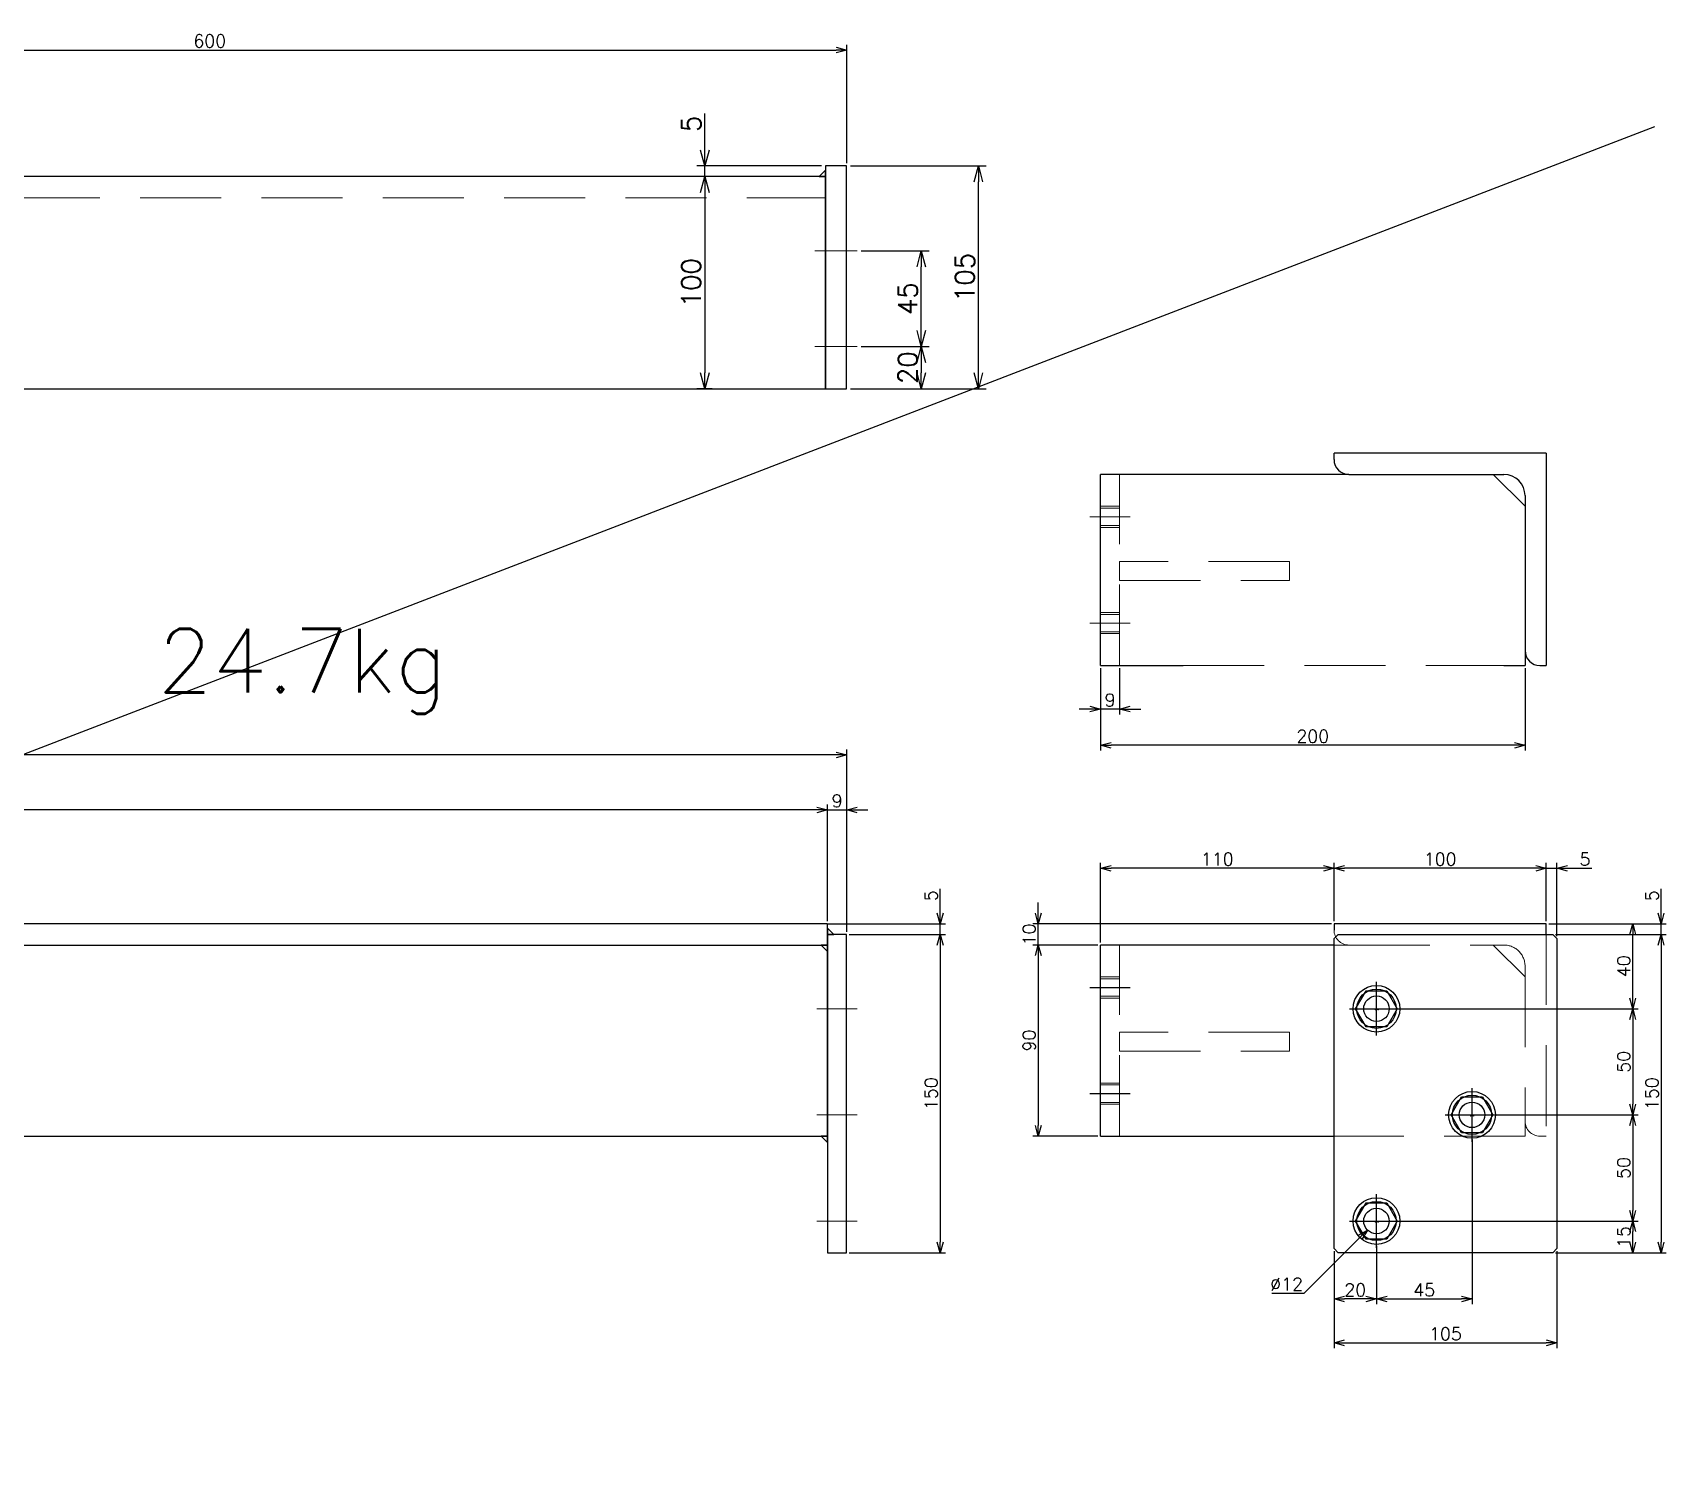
# Model space of a CAD drawing. Header units: millimetres. Extents: x -16130 to 36813, y -8099 to 27484.
# Drawn here: x -9852 to -9082, y 10428 to 11108 of the extents above; entities that cross this region are included whole.
import ezdxf

# ---------------------------------------------------------------- set-up
doc = ezdxf.new("R2010")
doc.units = ezdxf.units.MM
doc.header["$LTSCALE"] = 6
doc.header["$PDMODE"] = 99
doc.header["$PDSIZE"] = 1
doc.linetypes.add('CENTER2', pattern=[28.575, 19.05, -3.175, 3.175, -3.175])
doc.linetypes.add('HIDDEN', pattern=[9.525, 6.35, -3.175])
for name, color, linetype, lineweight in [('04_HIDDEN', 2, 'HIDDEN', 13), ('05_CENTER', 4, 'CENTER2', 13), ('08_DIM', 3, 'Continuous', 13)]:
    doc.layers.add(name, color=color, linetype=linetype, lineweight=lineweight)
doc.layers.add('10_DRAFT', color=8, linetype='Continuous', lineweight=0, plot=False)
doc.styles.add('KSS_TXT', font='txt.shx', dxfattribs={"bigfont": 'extfont2.shx'})
doc.styles.add('KSS_TXT_L', font='txt.shx', dxfattribs={"height": 3, "bigfont": 'extfont2.shx'})
doc.dimstyles.new('KSS_DIM', dxfattribs={"dimtxt": 3, "dimasz": 2.5, "dimexe": 1.25, "dimexo": 0.625, "dimtad": 1, "dimdsep": 46, "dimtxsty": 'KSS_TXT', "dimblk": 'OPEN30', "dimcen": 0, "dimazin": 2, "dimtfac": 0.75, "dimtmove": 0, "dimatfit": 3, "dimldrblk": 'OPEN30', "dimfxl": 1, "dimtolj": 1, "dimarcsym": 0})
doc.dimstyles.new('KSS_DIM$3', dxfattribs={"dimtxt": 3, "dimasz": 2.5, "dimexe": 1.25, "dimexo": 0.625, "dimtad": 1, "dimtih": 1, "dimtoh": 1, "dimdsep": 46, "dimtxsty": 'KSS_TXT', "dimblk": 'OPEN30', "dimcen": 0, "dimazin": 2, "dimtfac": 0.75, "dimtofl": 0, "dimtmove": 0, "dimatfit": 3, "dimldrblk": 'OPEN30', "dimfxl": 1, "dimtolj": 1, "dimarcsym": 0})

# ---------------------------------------------------------------- blocks, each defined once
blk = doc.blocks.new('_Open30')
at = {"color": 0, "linetype": 'ByBlock', "lineweight": -2}
for p, q in [((-1, 0.27), (0, 0)), ((0, 0), (-1, -0.27)), ((0, 0), (-1, 0))]:
    blk.add_line(p, q, dxfattribs=at)
blk = doc.blocks.new('*D1254')
at = {"layer": '08_DIM', "color": 0, "lineweight": -2, "transparency": 16777216}
for p, q in [((-9238.55, 10689.77), (-9238.55, 10717.2)), ((-9143.55, 10714.7), (-9233.55, 10714.7)), ((-9138.55, 10689.77), (-9138.55, 10717.2))]:
    blk.add_line(p, q, dxfattribs=at)
at = {"layer": 'Defpoints', "color": 0, "transparency": 16777216}
for p in [(-9238.55, 10714.7), (-9238.55, 10688.52), (-9138.55, 10688.52)]:
    blk.add_point(p, dxfattribs=at)
at = {"layer": '08_DIM', "color": 0, "lineweight": -2, "transparency": 16777216, "xscale": 5, "yscale": 5, "zscale": 5, "rotation": 180}
blk.add_blockref('_Open30', (-9238.55, 10714.7), dxfattribs=at)
at = {"layer": '08_DIM', "color": 0, "lineweight": -2, "transparency": 16777216, "xscale": 5, "yscale": 5, "zscale": 5}
blk.add_blockref('_Open30', (-9138.55, 10714.7), dxfattribs=at)
at = {"layer": '08_DIM', "color": 0, "transparency": 16777216, "insert": (-9188.55, 10718.95), "char_height": 6, "attachment_point": 5, "style": 'KSS_TXT'}
blk.add_mtext('\\A1;100', dxfattribs=at)
blk = doc.blocks.new('A$C2B834F33_1_1')
at = {"color": 0}
for p, q in [((0, 0), (-100, 0)), ((-100, -3), (-100, 0)), ((0, 0), (0, -100)), ((-93, -10), (-20, -10)), ((-10, -20), (-10, -93)), ((-3, -100), (0, -100))]:
    blk.add_line(p, q, dxfattribs=at)
for centre, radius, start, end in [((-93, -3), 7, 180, 270), ((-20, -20), 10, 0, 90), ((-3, -93), 7, 180, 270)]:
    blk.add_arc(centre, radius, start, end, dxfattribs=at)
blk = doc.blocks.new('A$C46A36AD3_1_1')
at = {"color": 0}
for p, q in [((80, 30), (-20, 30)), ((-20, 30), (-20, 27)), ((80, 25), (80, 30)), ((-20, 20), (-130, 20)), ((-130, -70), (-130, 20)), ((-135, 0), (-116, 0)), ((-135, -50), (-116, -50)), ((-130, -70), (-20, -70))]:
    blk.add_line(p, q, dxfattribs=at)
blk.add_lwpolyline([(85, 23), (85, -123), (83, -125), (-18, -125), (-20, -123), (-20, 23), (-18, 25), (83, 25)], close=True, dxfattribs=at)
for centre in [(0, -10), (45, -60), (0, -110)]:
    blk.add_circle(centre, 6, dxfattribs=at)
at = {"layer": '04_HIDDEN'}
for p, q in [((-20, 20), (-13, 20)), ((55, 20), (70, 5)), ((-130, 5), (-121, 5)), ((-130, 4.1), (-121, 4.1)), ((-130, -4.1), (-121, -4.1)), ((-130, -5), (-121, -5)), ((-130, -45), (-121, -45)), ((-130, -45.9), (-121, -45.9)), ((-130, -54.1), (-121, -54.1)), ((-130, -55), (-121, -55)), ((70, -63), (70, -70)), ((70, -70), (-20, -70))]:
    blk.add_line(p, q, dxfattribs=at)
for points in [[(-130, -70), (-121, -70), (-121, 20), (-130, 20)], [(-121, -30), (-41, -30), (-41, -21), (-121, -21)]]:
    blk.add_lwpolyline(points, close=True, dxfattribs=at)
at = {"layer": '05_CENTER'}
for p, q in [((0, -20.41), (0, 0.41)), ((10.41, -10), (-10.41, -10)), ((45, -70.41), (45, -49.59)), ((55.41, -60), (34.59, -60)), ((0, -120.41), (0, -99.59)), ((10.41, -110), (-10.41, -110))]:
    blk.add_line(p, q, dxfattribs=at)
at = {"layer": '04_HIDDEN'}
blk.add_blockref('A$C2B834F33_1_1', (80, 30), dxfattribs=at)
blk = doc.blocks.new('*D1255')
at = {"layer": '08_DIM', "color": 0, "lineweight": -2, "transparency": 16777216}
for p, q in [((-9137.3, 10688.52), (-9095.33, 10688.52)), ((-9097.83, 10653.52), (-9097.83, 10683.52)), ((-9206.89, 10648.52), (-9095.33, 10648.52))]:
    blk.add_line(p, q, dxfattribs=at)
at = {"layer": 'Defpoints', "color": 0, "transparency": 16777216}
for p in [(-9138.55, 10688.52), (-9097.83, 10688.52), (-9208.14, 10648.52)]:
    blk.add_point(p, dxfattribs=at)
at = {"layer": '08_DIM', "color": 0, "lineweight": -2, "transparency": 16777216, "xscale": 5, "yscale": 5, "zscale": 5}
for p, rotation in [((-9097.83, 10688.52), 90), ((-9097.83, 10648.52), 270)]:
    blk.add_blockref('_Open30', p, dxfattribs=dict(at, rotation=rotation))
at = {"layer": '08_DIM', "color": 0, "transparency": 16777216, "insert": (-9102.08, 10668.52), "char_height": 6, "attachment_point": 5, "rotation": 90, "style": 'KSS_TXT'}
blk.add_mtext('\\A1;40', dxfattribs=at)
blk = doc.blocks.new('*D1256')
at = {"layer": '08_DIM', "color": 0, "lineweight": -2, "transparency": 16777216}
for p, q in [((-9206.89, 10648.52), (-9095.33, 10648.52)), ((-9097.83, 10643.52), (-9097.83, 10603.52)), ((-9161.89, 10598.52), (-9095.33, 10598.52))]:
    blk.add_line(p, q, dxfattribs=at)
at = {"layer": 'Defpoints', "color": 0, "transparency": 16777216}
for p in [(-9208.14, 10648.52), (-9163.14, 10598.52), (-9097.83, 10598.52)]:
    blk.add_point(p, dxfattribs=at)
at = {"layer": '08_DIM', "color": 0, "lineweight": -2, "transparency": 16777216, "xscale": 5, "yscale": 5, "zscale": 5}
for p, rotation in [((-9097.83, 10648.52), 90), ((-9097.83, 10598.52), 270)]:
    blk.add_blockref('_Open30', p, dxfattribs=dict(at, rotation=rotation))
at = {"layer": '08_DIM', "color": 0, "transparency": 16777216, "insert": (-9102.09, 10623.52), "char_height": 6, "attachment_point": 5, "rotation": 90, "style": 'KSS_TXT'}
blk.add_mtext('\\A1;50', dxfattribs=at)
blk = doc.blocks.new('*D1257')
at = {"layer": '08_DIM', "color": 0, "lineweight": -2, "transparency": 16777216}
for p, q in [((-9161.89, 10598.52), (-9095.33, 10598.52)), ((-9097.83, 10593.52), (-9097.83, 10553.52)), ((-9211.89, 10548.52), (-9095.33, 10548.52))]:
    blk.add_line(p, q, dxfattribs=at)
at = {"layer": 'Defpoints', "color": 0, "transparency": 16777216}
for p in [(-9163.14, 10598.52), (-9213.14, 10548.52), (-9097.83, 10548.52)]:
    blk.add_point(p, dxfattribs=at)
at = {"layer": '08_DIM', "color": 0, "lineweight": -2, "transparency": 16777216, "xscale": 5, "yscale": 5, "zscale": 5}
for p, rotation in [((-9097.83, 10598.52), 90), ((-9097.83, 10548.52), 270)]:
    blk.add_blockref('_Open30', p, dxfattribs=dict(at, rotation=rotation))
at = {"layer": '08_DIM', "color": 0, "transparency": 16777216, "insert": (-9102.09, 10573.52), "char_height": 6, "attachment_point": 5, "rotation": 90, "style": 'KSS_TXT'}
blk.add_mtext('\\A1;50', dxfattribs=at)
blk = doc.blocks.new('*D1258')
at = {"layer": '08_DIM', "color": 0, "lineweight": -2, "transparency": 16777216}
for p, q in [((-9173.55, 10586.86), (-9173.55, 10509.32)), ((-9218.55, 10536.86), (-9218.55, 10509.32)), ((-9213.55, 10511.82), (-9178.55, 10511.82))]:
    blk.add_line(p, q, dxfattribs=at)
at = {"layer": 'Defpoints', "color": 0, "transparency": 16777216}
for p in [(-9173.55, 10588.11), (-9218.55, 10538.11), (-9173.55, 10511.82)]:
    blk.add_point(p, dxfattribs=at)
at = {"layer": '08_DIM', "color": 0, "lineweight": -2, "transparency": 16777216, "xscale": 5, "yscale": 5, "zscale": 5, "rotation": 180}
blk.add_blockref('_Open30', (-9218.55, 10511.82), dxfattribs=at)
at = {"layer": '08_DIM', "color": 0, "lineweight": -2, "transparency": 16777216, "xscale": 5, "yscale": 5, "zscale": 5}
blk.add_blockref('_Open30', (-9173.55, 10511.82), dxfattribs=at)
at = {"layer": '08_DIM', "color": 0, "transparency": 16777216, "insert": (-9196.05, 10516.07), "char_height": 6, "attachment_point": 5, "style": 'KSS_TXT'}
blk.add_mtext('\\A1;45', dxfattribs=at)
blk = doc.blocks.new('*D1259')
at = {"layer": '08_DIM', "color": 0, "lineweight": -2, "transparency": 16777216}
for p, q in [((-9218.55, 10536.86), (-9218.55, 10509.32)), ((-9238.55, 10534.27), (-9238.55, 10509.32)), ((-9223.55, 10511.82), (-9233.55, 10511.82))]:
    blk.add_line(p, q, dxfattribs=at)
at = {"layer": 'Defpoints', "color": 0, "transparency": 16777216}
for p in [(-9238.55, 10535.52), (-9218.55, 10538.11), (-9238.55, 10511.82)]:
    blk.add_point(p, dxfattribs=at)
at = {"layer": '08_DIM', "color": 0, "lineweight": -2, "transparency": 16777216, "xscale": 5, "yscale": 5, "zscale": 5, "rotation": 180}
blk.add_blockref('_Open30', (-9238.55, 10511.82), dxfattribs=at)
at = {"layer": '08_DIM', "color": 0, "lineweight": -2, "transparency": 16777216, "xscale": 5, "yscale": 5, "zscale": 5}
blk.add_blockref('_Open30', (-9218.55, 10511.82), dxfattribs=at)
at = {"layer": '08_DIM', "color": 0, "transparency": 16777216, "insert": (-9228.55, 10516.07), "char_height": 6, "attachment_point": 5, "style": 'KSS_TXT'}
blk.add_mtext('\\A1;20', dxfattribs=at)
blk = doc.blocks.new('*D1260')
at = {"layer": '08_DIM', "color": 0, "lineweight": -2, "transparency": 16777216}
for p, q in [((-9238.55, 10534.27), (-9238.55, 10488.66)), ((-9133.55, 10534.27), (-9133.55, 10488.66)), ((-9233.55, 10491.16), (-9138.55, 10491.16))]:
    blk.add_line(p, q, dxfattribs=at)
at = {"layer": 'Defpoints', "color": 0, "transparency": 16777216}
for p in [(-9238.55, 10535.52), (-9133.55, 10535.52), (-9133.55, 10491.16)]:
    blk.add_point(p, dxfattribs=at)
at = {"layer": '08_DIM', "color": 0, "lineweight": -2, "transparency": 16777216, "xscale": 5, "yscale": 5, "zscale": 5, "rotation": 180}
blk.add_blockref('_Open30', (-9238.55, 10491.16), dxfattribs=at)
at = {"layer": '08_DIM', "color": 0, "lineweight": -2, "transparency": 16777216, "xscale": 5, "yscale": 5, "zscale": 5}
blk.add_blockref('_Open30', (-9133.55, 10491.16), dxfattribs=at)
at = {"layer": '08_DIM', "color": 0, "transparency": 16777216, "insert": (-9186.05, 10495.41), "char_height": 6, "attachment_point": 5, "style": 'KSS_TXT'}
blk.add_mtext('\\A1;105', dxfattribs=at)
blk = doc.blocks.new('*D1261')
at = {"layer": '08_DIM', "color": 0, "lineweight": -2, "transparency": 16777216}
for p, q in [((-9143.55, 10714.7), (-9148.55, 10714.7)), ((-9138.55, 10689.77), (-9138.55, 10717.2)), ((-9138.55, 10714.7), (-9133.55, 10714.7)), ((-9133.55, 10682.77), (-9133.55, 10717.2)), ((-9128.55, 10714.7), (-9117.05, 10714.7))]:
    blk.add_line(p, q, dxfattribs=at)
at = {"layer": 'Defpoints', "color": 0, "transparency": 16777216}
for p in [(-9133.55, 10714.7), (-9138.55, 10688.52), (-9133.55, 10681.52)]:
    blk.add_point(p, dxfattribs=at)
at = {"layer": '08_DIM', "color": 0, "lineweight": -2, "transparency": 16777216, "xscale": 5, "yscale": 5, "zscale": 5}
blk.add_blockref('_Open30', (-9138.55, 10714.7), dxfattribs=at)
at = {"layer": '08_DIM', "color": 0, "lineweight": -2, "transparency": 16777216, "xscale": 5, "yscale": 5, "zscale": 5, "rotation": 180}
blk.add_blockref('_Open30', (-9133.55, 10714.7), dxfattribs=at)
at = {"layer": '08_DIM', "color": 0, "transparency": 16777216, "insert": (-9120.3, 10718.95), "char_height": 6, "attachment_point": 5, "style": 'KSS_TXT'}
blk.add_mtext('\\A1;5', dxfattribs=at)
blk = doc.blocks.new('*D1262')
at = {"layer": '08_DIM', "color": 0, "lineweight": -2, "transparency": 16777216}
for p, q in [((-9084.52, 10693.52), (-9084.52, 10705.02)), ((-9137.3, 10688.52), (-9082.02, 10688.52)), ((-9084.52, 10683.52), (-9084.52, 10688.52)), ((-9134.3, 10683.52), (-9082.02, 10683.52)), ((-9084.52, 10678.52), (-9084.52, 10673.52))]:
    blk.add_line(p, q, dxfattribs=at)
at = {"layer": 'Defpoints', "color": 0, "transparency": 16777216}
for p in [(-9138.55, 10688.52), (-9084.52, 10688.52), (-9135.55, 10683.52)]:
    blk.add_point(p, dxfattribs=at)
at = {"layer": '08_DIM', "color": 0, "lineweight": -2, "transparency": 16777216, "xscale": 5, "yscale": 5, "zscale": 5}
for p, rotation in [((-9084.52, 10688.52), 270), ((-9084.52, 10683.52), 90)]:
    blk.add_blockref('_Open30', p, dxfattribs=dict(at, rotation=rotation))
at = {"layer": '08_DIM', "color": 0, "transparency": 16777216, "insert": (-9088.78, 10701.77), "char_height": 6, "attachment_point": 5, "rotation": 90, "style": 'KSS_TXT'}
blk.add_mtext('\\A1;5', dxfattribs=at)
blk = doc.blocks.new('*D1263')
at = {"layer": '08_DIM', "color": 0, "lineweight": -2, "transparency": 16777216}
for p, q in [((-9134.3, 10683.52), (-9082.02, 10683.52)), ((-9084.52, 10678.52), (-9084.52, 10538.52)), ((-9134.3, 10533.52), (-9082.02, 10533.52))]:
    blk.add_line(p, q, dxfattribs=at)
at = {"layer": 'Defpoints', "color": 0, "transparency": 16777216}
for p in [(-9135.55, 10683.52), (-9135.55, 10533.52), (-9084.52, 10533.52)]:
    blk.add_point(p, dxfattribs=at)
at = {"layer": '08_DIM', "color": 0, "lineweight": -2, "transparency": 16777216, "xscale": 5, "yscale": 5, "zscale": 5}
for p, rotation in [((-9084.52, 10683.52), 90), ((-9084.52, 10533.52), 270)]:
    blk.add_blockref('_Open30', p, dxfattribs=dict(at, rotation=rotation))
at = {"layer": '08_DIM', "color": 0, "transparency": 16777216, "insert": (-9088.78, 10608.52), "char_height": 6, "attachment_point": 5, "rotation": 90, "style": 'KSS_TXT'}
blk.add_mtext('\\A1;150', dxfattribs=at)
blk = doc.blocks.new('*D1264')
at = {"layer": '08_DIM', "color": 0, "lineweight": -2, "transparency": 16777216}
for p, q in [((-9349.8, 10678.52), (-9380.36, 10678.52)), ((-9377.86, 10673.52), (-9377.86, 10593.52)), ((-9349.8, 10588.52), (-9380.36, 10588.52))]:
    blk.add_line(p, q, dxfattribs=at)
at = {"layer": 'Defpoints', "color": 0, "transparency": 16777216}
for p in [(-9348.55, 10678.52), (-9377.86, 10588.52), (-9348.55, 10588.52)]:
    blk.add_point(p, dxfattribs=at)
at = {"layer": '08_DIM', "color": 0, "lineweight": -2, "transparency": 16777216, "xscale": 5, "yscale": 5, "zscale": 5}
for p, rotation in [((-9377.86, 10678.52), 90), ((-9377.86, 10588.52), 270)]:
    blk.add_blockref('_Open30', p, dxfattribs=dict(at, rotation=rotation))
at = {"layer": '08_DIM', "color": 0, "transparency": 16777216, "insert": (-9382.11, 10633.52), "char_height": 6, "attachment_point": 5, "rotation": 90, "style": 'KSS_TXT'}
blk.add_mtext('\\A1;90', dxfattribs=at)
blk = doc.blocks.new('*D1265')
at = {"layer": '08_DIM', "color": 0, "lineweight": -2, "transparency": 16777216}
for p, q in [((-9377.86, 10693.52), (-9377.86, 10698.52)), ((-9239.8, 10688.52), (-9380.36, 10688.52)), ((-9377.86, 10678.52), (-9377.86, 10688.52)), ((-9349.8, 10678.52), (-9380.36, 10678.52)), ((-9377.86, 10673.52), (-9377.86, 10668.52))]:
    blk.add_line(p, q, dxfattribs=at)
at = {"layer": 'Defpoints', "color": 0, "transparency": 16777216}
for p in [(-9377.86, 10688.52), (-9238.55, 10688.52), (-9348.55, 10678.52)]:
    blk.add_point(p, dxfattribs=at)
at = {"layer": '08_DIM', "color": 0, "lineweight": -2, "transparency": 16777216, "xscale": 5, "yscale": 5, "zscale": 5}
for p, rotation in [((-9377.86, 10688.52), 270), ((-9377.86, 10678.52), 90)]:
    blk.add_blockref('_Open30', p, dxfattribs=dict(at, rotation=rotation))
at = {"layer": '08_DIM', "color": 0, "transparency": 16777216, "insert": (-9382.11, 10683.52), "char_height": 6, "attachment_point": 5, "rotation": 90, "style": 'KSS_TXT'}
blk.add_mtext('\\A1;10', dxfattribs=at)
blk = doc.blocks.new('*D1266')
at = {"layer": '08_DIM', "color": 0, "lineweight": -2, "transparency": 16777216}
for p, q in [((-9348.55, 10679.77), (-9348.55, 10717.2)), ((-9243.55, 10714.7), (-9343.55, 10714.7)), ((-9238.55, 10689.77), (-9238.55, 10717.2))]:
    blk.add_line(p, q, dxfattribs=at)
at = {"layer": 'Defpoints', "color": 0, "transparency": 16777216}
for p in [(-9348.55, 10714.7), (-9238.55, 10688.52), (-9348.55, 10678.52)]:
    blk.add_point(p, dxfattribs=at)
at = {"layer": '08_DIM', "color": 0, "lineweight": -2, "transparency": 16777216, "xscale": 5, "yscale": 5, "zscale": 5, "rotation": 180}
blk.add_blockref('_Open30', (-9348.55, 10714.7), dxfattribs=at)
at = {"layer": '08_DIM', "color": 0, "lineweight": -2, "transparency": 16777216, "xscale": 5, "yscale": 5, "zscale": 5}
blk.add_blockref('_Open30', (-9238.55, 10714.7), dxfattribs=at)
at = {"layer": '08_DIM', "color": 0, "transparency": 16777216, "insert": (-9293.55, 10718.95), "char_height": 6, "attachment_point": 5, "style": 'KSS_TXT'}
blk.add_mtext('\\A1;110', dxfattribs=at)
blk = doc.blocks.new('*D1267')
at = {"layer": '08_DIM', "color": 0, "lineweight": -2, "transparency": 16777216}
for p, q in [((-9252.63, 10514.54), (-9226.34, 10540.75)), ((-9267.88, 10514.54), (-9252.63, 10514.54))]:
    blk.add_line(p, q, dxfattribs=at)
at = {"layer": 'Defpoints', "color": 0, "transparency": 16777216}
for p in [(-9214.31, 10552.76), (-9222.8, 10544.28)]:
    blk.add_point(p, dxfattribs=at)
at = {"layer": '08_DIM', "color": 0, "lineweight": -2, "transparency": 16777216, "xscale": 5, "yscale": 5, "zscale": 5, "rotation": 44.9212256519009}
blk.add_blockref('_Open30', (-9222.8, 10544.28), dxfattribs=at)
at = {"layer": '08_DIM', "color": 0, "transparency": 16777216, "insert": (-9260.88, 10518.79), "char_height": 6, "attachment_point": 5, "style": 'KSS_TXT'}
blk.add_mtext('\\A1;%%C12', dxfattribs=at)
blk = doc.blocks.new('M10Tz_1_1_1')
at = {"color": 0}
for radius in [5, 4]:
    blk.add_circle((0, 0), radius, dxfattribs=at)
at = {"layer": '05_CENTER'}
for p, q in [((0, -8.34), (0, 8.34)), ((8.34, 0), (-8.34, 0))]:
    blk.add_line(p, q, dxfattribs=at)
blk = doc.blocks.new('A$C247C2A21_1_1')
at = {"color": 0}
for p, q in [((-1191, 20), (-9, 20)), ((-701, 20), (-701, -70)), ((-498, 20), (-498, -70))]:
    blk.add_line(p, q, dxfattribs=at)
for points in [[(-1191, -125), (-1200, -125), (-1200, 25), (-1191, 25)], [(-1191, -70), (-9, -70), (-9, 30), (-1191, 30)], [(-9, -125), (0, -125), (0, 25), (-9, 25)], [(-710, 20), (-489, 20), (-489, -70), (-710, -70)]]:
    blk.add_lwpolyline(points, close=True, dxfattribs=at)
at = {"color": 3}
for points in [[(-1191, 25), (-1194, 25), (-1194, 25), (-1191, 28)], [(-9, 25), (-6, 25), (-6, 25), (-9, 28)], [(-1191, 20), (-1188, 20), (-1188, 20), (-1191, 17)], [(-9, 20), (-12, 20), (-12, 20), (-9, 17)], [(-1191, -70), (-1188, -70), (-1188, -70), (-1191, -73)], [(-9, -70), (-12, -70), (-12, -70), (-9, -73)]]:
    blk.add_lwpolyline(points, close=True, dxfattribs=at)
at = {"layer": '04_HIDDEN'}
blk.add_lwpolyline([(-701, -30), (-498, -30), (-498, -21), (-701, -21)], close=True, dxfattribs=at)
at = {"layer": '05_CENTER'}
for p, q in [((-600, 40.86), (-600, -83.05)), ((-1186, -10), (-1205, -10)), ((-14, -10), (5, -10)), ((-1186, -60), (-1205, -60)), ((-14, -60), (5, -60)), ((-1186, -110), (-1205, -110)), ((-14, -110), (5, -110))]:
    blk.add_line(p, q, dxfattribs=at)
for p in [(-680, 0), (-520, 0), (-680, -50), (-520, -50)]:
    blk.add_blockref('M10Tz_1_1_1', p)
blk = doc.blocks.new('*D1286')
at = {"layer": '08_DIM', "color": 0, "lineweight": -2, "transparency": 16777216}
for p, q in [((-9348.55, 10808.94), (-9348.55, 10770.1)), ((-9148.55, 10808.94), (-9148.55, 10770.1)), ((-9153.55, 10772.6), (-9343.55, 10772.6))]:
    blk.add_line(p, q, dxfattribs=at)
at = {"layer": 'Defpoints', "color": 0, "transparency": 16777216}
for p in [(-9348.55, 10810.19), (-9148.55, 10810.19), (-9348.55, 10772.6)]:
    blk.add_point(p, dxfattribs=at)
at = {"layer": '08_DIM', "color": 0, "lineweight": -2, "transparency": 16777216, "xscale": 5, "yscale": 5, "zscale": 5, "rotation": 180}
blk.add_blockref('_Open30', (-9348.55, 10772.6), dxfattribs=at)
at = {"layer": '08_DIM', "color": 0, "lineweight": -2, "transparency": 16777216, "xscale": 5, "yscale": 5, "zscale": 5}
blk.add_blockref('_Open30', (-9148.55, 10772.6), dxfattribs=at)
at = {"layer": '08_DIM', "color": 0, "transparency": 16777216, "insert": (-9248.55, 10776.85), "char_height": 6, "attachment_point": 5, "style": 'KSS_TXT'}
blk.add_mtext('\\A1;200', dxfattribs=at)
blk = doc.blocks.new('*D1287')
at = {"layer": '08_DIM', "color": 0, "lineweight": -2, "transparency": 16777216}
for p, q in [((-9348.55, 10808.94), (-9348.55, 10787.15)), ((-9339.55, 10808.94), (-9339.55, 10787.15)), ((-9353.55, 10789.65), (-9358.55, 10789.65)), ((-9339.55, 10789.65), (-9348.55, 10789.65)), ((-9334.55, 10789.65), (-9329.55, 10789.65))]:
    blk.add_line(p, q, dxfattribs=at)
at = {"layer": 'Defpoints', "color": 0, "transparency": 16777216}
for p in [(-9348.55, 10810.19), (-9339.55, 10810.19), (-9348.55, 10789.65)]:
    blk.add_point(p, dxfattribs=at)
at = {"layer": '08_DIM', "color": 0, "lineweight": -2, "transparency": 16777216, "xscale": 5, "yscale": 5, "zscale": 5}
blk.add_blockref('_Open30', (-9348.55, 10789.65), dxfattribs=at)
at = {"layer": '08_DIM', "color": 0, "lineweight": -2, "transparency": 16777216, "xscale": 5, "yscale": 5, "zscale": 5, "rotation": 180}
blk.add_blockref('_Open30', (-9339.55, 10789.65), dxfattribs=at)
at = {"layer": '08_DIM', "color": 0, "transparency": 16777216, "insert": (-9344.05, 10793.9), "char_height": 6, "attachment_point": 5, "style": 'KSS_TXT'}
blk.add_mtext('\\A1;9', dxfattribs=at)
blk = doc.blocks.new('*D1288')
at = {"layer": '08_DIM', "color": 0, "lineweight": -2, "transparency": 16777216}
for p, q in [((-9482.1, 10742.15), (-9487.1, 10742.15)), ((-9477.1, 10689.77), (-9477.1, 10744.65)), ((-9477.1, 10742.15), (-9468.1, 10742.15)), ((-9468.1, 10684.77), (-9468.1, 10744.65)), ((-9463.1, 10742.15), (-9458.1, 10742.15))]:
    blk.add_line(p, q, dxfattribs=at)
at = {"layer": 'Defpoints', "color": 0, "transparency": 16777216}
for p in [(-9468.1, 10742.15), (-9477.1, 10688.52), (-9468.1, 10683.52)]:
    blk.add_point(p, dxfattribs=at)
at = {"layer": '08_DIM', "color": 0, "lineweight": -2, "transparency": 16777216, "xscale": 5, "yscale": 5, "zscale": 5}
blk.add_blockref('_Open30', (-9477.1, 10742.15), dxfattribs=at)
at = {"layer": '08_DIM', "color": 0, "lineweight": -2, "transparency": 16777216, "xscale": 5, "yscale": 5, "zscale": 5, "rotation": 180}
blk.add_blockref('_Open30', (-9468.1, 10742.15), dxfattribs=at)
at = {"layer": '08_DIM', "color": 0, "transparency": 16777216, "insert": (-9472.6, 10746.4), "char_height": 6, "attachment_point": 5, "style": 'KSS_TXT'}
blk.add_mtext('\\A1;9', dxfattribs=at)
blk = doc.blocks.new('*D1289')
at = {"layer": '08_DIM', "color": 0, "lineweight": -2, "transparency": 16777216}
for p, q in [((-10668.1, 10684.77), (-10668.1, 10770.57)), ((-9473.1, 10768.07), (-10663.1, 10768.07)), ((-9468.1, 10684.77), (-9468.1, 10770.57))]:
    blk.add_line(p, q, dxfattribs=at)
at = {"layer": 'Defpoints', "color": 0, "transparency": 16777216}
for p in [(-10668.1, 10768.07), (-10668.1, 10683.52), (-9468.1, 10683.52)]:
    blk.add_point(p, dxfattribs=at)
at = {"layer": '08_DIM', "color": 0, "lineweight": -2, "transparency": 16777216, "xscale": 5, "yscale": 5, "zscale": 5, "rotation": 180}
blk.add_blockref('_Open30', (-10668.1, 10768.07), dxfattribs=at)
at = {"layer": '08_DIM', "color": 0, "lineweight": -2, "transparency": 16777216, "xscale": 5, "yscale": 5, "zscale": 5}
blk.add_blockref('_Open30', (-9468.1, 10768.07), dxfattribs=at)
at = {"layer": '08_DIM', "color": 0, "transparency": 16777216, "insert": (-10068.1, 10772.32), "char_height": 6, "attachment_point": 5, "style": 'KSS_TXT'}
blk.add_mtext('\\A1;1200', dxfattribs=at)
blk = doc.blocks.new('*D1290')
at = {"layer": '08_DIM', "color": 0, "lineweight": -2, "transparency": 16777216}
for p, q in [((-10659.1, 10689.77), (-10659.1, 10744.65)), ((-9482.1, 10742.15), (-10654.1, 10742.15)), ((-9477.1, 10689.77), (-9477.1, 10744.65))]:
    blk.add_line(p, q, dxfattribs=at)
at = {"layer": 'Defpoints', "color": 0, "transparency": 16777216}
for p in [(-10659.1, 10742.15), (-10659.1, 10688.52), (-9477.1, 10688.52)]:
    blk.add_point(p, dxfattribs=at)
at = {"layer": '08_DIM', "color": 0, "lineweight": -2, "transparency": 16777216, "xscale": 5, "yscale": 5, "zscale": 5, "rotation": 180}
blk.add_blockref('_Open30', (-10659.1, 10742.15), dxfattribs=at)
at = {"layer": '08_DIM', "color": 0, "lineweight": -2, "transparency": 16777216, "xscale": 5, "yscale": 5, "zscale": 5}
blk.add_blockref('_Open30', (-9477.1, 10742.15), dxfattribs=at)
at = {"layer": '08_DIM', "color": 0, "transparency": 16777216, "insert": (-10068.1, 10746.4), "char_height": 6, "attachment_point": 5, "style": 'KSS_TXT'}
blk.add_mtext('\\A1;1182', dxfattribs=at)
blk = doc.blocks.new('A$C6A451463_1_1')
at = {"color": 0}
for p, q in [((-93, -10), (-210, -10)), ((-210, -100), (-210, -10)), ((-25, -10), (-10, -25)), ((-210, -100), (-171, -100)), ((-20, -100), (-10, -100)), ((-10, -93), (-10, -100))]:
    blk.add_line(p, q, dxfattribs=at)
at = {"layer": '04_HIDDEN'}
for p, q in [((-210, -25), (-201, -25)), ((-210, -25.9), (-201, -25.9)), ((-210, -34.1), (-201, -34.1)), ((-210, -35), (-201, -35)), ((-210, -75), (-201, -75)), ((-210, -75.9), (-201, -75.9)), ((-210, -84.1), (-201, -84.1)), ((-210, -85), (-201, -85)), ((-171, -100), (-20, -100))]:
    blk.add_line(p, q, dxfattribs=at)
for points in [[(-210, -100), (-201, -100), (-201, -10), (-210, -10)], [(-201, -60), (-121, -60), (-121, -51), (-201, -51)]]:
    blk.add_lwpolyline(points, close=True, dxfattribs=at)
at = {"layer": '05_CENTER'}
for p, q in [((-215, -30), (-196, -30)), ((-215, -80), (-196, -80))]:
    blk.add_line(p, q, dxfattribs=at)
blk.add_blockref('A$C2B834F33_1_1', (0, 0))
blk = doc.blocks.new('A$C430C706C_1_1')
at = {"color": 0}
for p, q in [((-710, -130), (-710, -20)), ((-701, -20), (-701, -130)), ((-498, -20), (-498, -130)), ((-489, -130), (-489, -20)), ((-701, -41), (-498, -41)), ((-693, -121), (-701, -113)), ((-498, -113), (-506, -121)), ((-710, -130), (-701, -130)), ((-489, -130), (-498, -130))]:
    blk.add_line(p, q, dxfattribs=at)
for points in [[(-1200, -20), (-1200, 85), (-1190, 85), (-1190, -20)], [(0, -20), (0, 85), (-10, 85), (-10, -20)], [(-1190, -20), (-10, -20), (-10, 80), (-1190, 80)], [(-701, -130), (-498, -130), (-498, -121), (-701, -121)]]:
    blk.add_lwpolyline(points, close=True, dxfattribs=at)
at = {"color": 3}
for points in [[(-1190, 80), (-1187, 80), (-1187, 80), (-1190, 83)], [(-10, 80), (-10, 83), (-10, 83), (-13, 80)], [(-710, 70), (-710, 67), (-710, 67), (-713, 70)], [(-701, 70), (-701, 67), (-701, 67), (-698, 70)], [(-498, 70), (-498, 67), (-498, 67), (-501, 70)], [(-489, 70), (-489, 67), (-489, 67), (-486, 70)], [(-701, -41), (-701, -38), (-701, -38), (-698, -41)], [(-498, -41), (-498, -38), (-498, -38), (-501, -41)], [(-701, -121), (-701, -118), (-701, -118), (-698, -121)], [(-498, -121), (-498, -118), (-498, -118), (-501, -121)]]:
    blk.add_lwpolyline(points, close=True, dxfattribs=at)
at = {"layer": '04_HIDDEN'}
for p, q in [((-1190, 70), (-10, 70)), ((-710, 70), (-710, -20)), ((-701, -20), (-701, 70)), ((-498, -20), (-498, 70)), ((-489, 70), (-489, -20)), ((-685, -130), (-685, -121)), ((-684.1, -130), (-684.1, -121)), ((-675.9, -130), (-675.9, -121)), ((-675, -130), (-675, -121)), ((-525, -130), (-525, -121)), ((-524.1, -130), (-524.1, -121)), ((-515.9, -130), (-515.9, -121)), ((-515, -130), (-515, -121))]:
    blk.add_line(p, q, dxfattribs=at)
at = {"layer": '05_CENTER'}
for p, q in [((-600, 85.93), (-600, -140.18)), ((-1185, 45), (-1205, 45)), ((-15, 45), (5, 45)), ((-1185, 0), (-1205, 0)), ((-15, 0), (5, 0)), ((-680, -135), (-680, -116)), ((-520, -135), (-520, -116))]:
    blk.add_line(p, q, dxfattribs=at)
blk = doc.blocks.new('*D1337')
at = {"layer": '08_DIM', "color": 0, "lineweight": -2, "transparency": 16777216}
for p, q in [((-10068.1, 11047.67), (-10068.1, 11102.59)), ((-10063.1, 11100.09), (-9473.1, 11100.09)), ((-9468.1, 11046.74), (-9468.1, 11102.59))]:
    blk.add_line(p, q, dxfattribs=at)
at = {"layer": 'Defpoints', "color": 0, "transparency": 16777216}
for p in [(-9468.1, 11100.09), (-10068.1, 11046.42), (-9468.1, 11045.49)]:
    blk.add_point(p, dxfattribs=at)
at = {"layer": '08_DIM', "color": 0, "lineweight": -2, "transparency": 16777216, "xscale": 5, "yscale": 5, "zscale": 5, "rotation": 180}
blk.add_blockref('_Open30', (-10068.1, 11100.09), dxfattribs=at)
at = {"layer": '08_DIM', "color": 0, "lineweight": -2, "transparency": 16777216, "xscale": 5, "yscale": 5, "zscale": 5}
blk.add_blockref('_Open30', (-9468.1, 11100.09), dxfattribs=at)
at = {"layer": '08_DIM', "color": 0, "transparency": 16777216, "insert": (-9768.1, 11104.34), "char_height": 6, "attachment_point": 5, "style": 'KSS_TXT'}
blk.add_mtext('\\A1;600', dxfattribs=at)
blk = doc.blocks.new('*D1772')
at = {"layer": '08_DIM', "color": 0, "lineweight": -2, "transparency": 16777216}
for p, q in [((-9211.89, 10548.52), (-9095.33, 10548.52)), ((-9097.83, 10538.52), (-9097.83, 10543.52)), ((-9134.3, 10533.52), (-9095.33, 10533.52))]:
    blk.add_line(p, q, dxfattribs=at)
at = {"layer": 'Defpoints', "color": 0, "transparency": 16777216}
for p in [(-9213.14, 10548.52), (-9097.83, 10548.52), (-9135.55, 10533.52)]:
    blk.add_point(p, dxfattribs=at)
at = {"layer": '08_DIM', "color": 0, "lineweight": -2, "transparency": 16777216, "xscale": 5, "yscale": 5, "zscale": 5}
for p, rotation in [((-9097.83, 10548.52), 90), ((-9097.83, 10533.52), 270)]:
    blk.add_blockref('_Open30', p, dxfattribs=dict(at, rotation=rotation))
at = {"layer": '08_DIM', "color": 0, "transparency": 16777216, "insert": (-9102.09, 10541.02), "char_height": 6, "attachment_point": 5, "rotation": 90, "style": 'KSS_TXT'}
blk.add_mtext('\\A1;15', dxfattribs=at)
blk = doc.blocks.new('*D1773')
at = {"layer": '08_DIM', "color": 0, "lineweight": -2, "transparency": 16777216}
for p, q in [((-9461.23, 10960.49), (-9429.2, 10960.49)), ((-9432.95, 10952.99), (-9432.95, 10947.99)), ((-9466.23, 10940.49), (-9429.2, 10940.49))]:
    blk.add_line(p, q, dxfattribs=at)
at = {"layer": 'Defpoints', "color": 0, "transparency": 16777216}
for p in [(-9463.1, 10960.49), (-9468.1, 10940.49), (-9432.95, 10940.49)]:
    blk.add_point(p, dxfattribs=at)
at = {"layer": '08_DIM', "color": 0, "lineweight": -2, "transparency": 16777216, "xscale": 7.5, "yscale": 7.5, "zscale": 7.5}
for p, rotation in [((-9432.95, 10960.49), 90), ((-9432.95, 10940.49), 270)]:
    blk.add_blockref('_Open30', p, dxfattribs=dict(at, rotation=rotation))
at = {"layer": '08_DIM', "color": 0, "transparency": 16777216, "insert": (-9439.33, 10950.49), "char_height": 9, "attachment_point": 5, "rotation": 90, "style": 'KSS_TXT'}
blk.add_mtext('\\A1;20', dxfattribs=at)
blk = doc.blocks.new('*D1774')
at = {"layer": '08_DIM', "color": 0, "lineweight": -2, "transparency": 16777216}
for p, q in [((-9461.23, 11005.49), (-9429.2, 11005.49)), ((-9432.95, 10967.99), (-9432.95, 10997.99)), ((-9461.23, 10960.49), (-9429.2, 10960.49))]:
    blk.add_line(p, q, dxfattribs=at)
at = {"layer": 'Defpoints', "color": 0, "transparency": 16777216}
for p in [(-9463.1, 11005.49), (-9432.95, 11005.49), (-9463.1, 10960.49)]:
    blk.add_point(p, dxfattribs=at)
at = {"layer": '08_DIM', "color": 0, "lineweight": -2, "transparency": 16777216, "xscale": 7.5, "yscale": 7.5, "zscale": 7.5}
for p, rotation in [((-9432.95, 11005.49), 90), ((-9432.95, 10960.49), 270)]:
    blk.add_blockref('_Open30', p, dxfattribs=dict(at, rotation=rotation))
at = {"layer": '08_DIM', "color": 0, "transparency": 16777216, "insert": (-9439.33, 10982.99), "char_height": 9, "attachment_point": 5, "rotation": 90, "style": 'KSS_TXT'}
blk.add_mtext('\\A1;45', dxfattribs=at)
blk = doc.blocks.new('*D1775')
at = {"layer": '08_DIM', "color": 0, "lineweight": -2, "transparency": 16777216}
for p, q in [((-9466.23, 11045.49), (-9402.33, 11045.49)), ((-9406.08, 10947.99), (-9406.08, 11037.99)), ((-9466.23, 10940.49), (-9402.33, 10940.49))]:
    blk.add_line(p, q, dxfattribs=at)
at = {"layer": 'Defpoints', "color": 0, "transparency": 16777216}
for p in [(-9468.1, 11045.49), (-9406.08, 11045.49), (-9468.1, 10940.49)]:
    blk.add_point(p, dxfattribs=at)
at = {"layer": '08_DIM', "color": 0, "lineweight": -2, "transparency": 16777216, "xscale": 7.5, "yscale": 7.5, "zscale": 7.5}
for p, rotation in [((-9406.08, 11045.49), 90), ((-9406.08, 10940.49), 270)]:
    blk.add_blockref('_Open30', p, dxfattribs=dict(at, rotation=rotation))
at = {"layer": '08_DIM', "color": 0, "transparency": 16777216, "insert": (-9412.46, 10992.99), "char_height": 9, "attachment_point": 5, "rotation": 90, "style": 'KSS_TXT'}
blk.add_mtext('\\A1;105', dxfattribs=at)
blk = doc.blocks.new('A$C491655AE_1_1_1_1')
at = {"color": 0}
for p, q in [((-9.81, 0), (-4.91, 8.5)), ((-4.91, 8.5), (4.91, 8.5)), ((4.91, 8.5), (9.81, 0)), ((-4.91, -8.5), (-9.81, 0)), ((9.81, 0), (4.91, -8.5)), ((4.91, -8.5), (-4.91, -8.5))]:
    blk.add_line(p, q, dxfattribs=at)
at = {"color": 0, "linetype": 'CENTER2'}
for p, q in [((0, -12.64), (0, 12.64)), ((-12.64, 0), (12.64, 0))]:
    blk.add_line(p, q, dxfattribs=at)
at = {"color": 0}
for radius in [11, 9.25]:
    blk.add_circle((0, 0), radius, dxfattribs=at)
at = {"layer": '10_DRAFT', "style": 'KSS_TXT_L'}
blk.add_text('BT-M10', height=0.3, dxfattribs=at).set_placement((-0.7, -0.54))
blk = doc.blocks.new('*D2538')
at = {"layer": '08_DIM', "color": 0, "lineweight": -2, "transparency": 16777216}
for p, q in [((-9424.07, 10693.52), (-9424.07, 10705.02)), ((-9476.85, 10688.52), (-9421.57, 10688.52)), ((-9424.07, 10683.52), (-9424.07, 10688.52)), ((-9466.85, 10683.52), (-9421.57, 10683.52)), ((-9424.07, 10678.52), (-9424.07, 10673.52))]:
    blk.add_line(p, q, dxfattribs=at)
at = {"layer": 'Defpoints', "color": 0, "transparency": 16777216}
for p in [(-9478.1, 10688.52), (-9424.07, 10688.52), (-9468.1, 10683.52)]:
    blk.add_point(p, dxfattribs=at)
at = {"layer": '08_DIM', "color": 0, "lineweight": -2, "transparency": 16777216, "xscale": 5, "yscale": 5, "zscale": 5}
for p, rotation in [((-9424.07, 10688.52), 270), ((-9424.07, 10683.52), 90)]:
    blk.add_blockref('_Open30', p, dxfattribs=dict(at, rotation=rotation))
at = {"layer": '08_DIM', "color": 0, "transparency": 16777216, "insert": (-9428.33, 10701.77), "char_height": 6, "attachment_point": 5, "rotation": 90, "style": 'KSS_TXT'}
blk.add_mtext('\\A1;5', dxfattribs=at)
blk = doc.blocks.new('*D2539')
at = {"layer": '08_DIM', "color": 0, "lineweight": -2, "transparency": 16777216}
for p, q in [((-9466.85, 10683.52), (-9421.57, 10683.52)), ((-9424.07, 10678.52), (-9424.07, 10538.52)), ((-9466.85, 10533.52), (-9421.57, 10533.52))]:
    blk.add_line(p, q, dxfattribs=at)
at = {"layer": 'Defpoints', "color": 0, "transparency": 16777216}
for p in [(-9468.1, 10683.52), (-9468.1, 10533.52), (-9424.07, 10533.52)]:
    blk.add_point(p, dxfattribs=at)
at = {"layer": '08_DIM', "color": 0, "lineweight": -2, "transparency": 16777216, "xscale": 5, "yscale": 5, "zscale": 5}
for p, rotation in [((-9424.07, 10683.52), 90), ((-9424.07, 10533.52), 270)]:
    blk.add_blockref('_Open30', p, dxfattribs=dict(at, rotation=rotation))
at = {"layer": '08_DIM', "color": 0, "transparency": 16777216, "insert": (-9428.33, 10608.52), "char_height": 6, "attachment_point": 5, "rotation": 90, "style": 'KSS_TXT'}
blk.add_mtext('\\A1;150', dxfattribs=at)
blk = doc.blocks.new('*D2540')
at = {"layer": '08_DIM', "color": 0, "lineweight": -2, "transparency": 16777216}
for p, q in [((-9532.83, 11040.49), (-9538.72, 11040.49)), ((-9534.97, 11032.99), (-9534.97, 10947.99)), ((-9531.47, 10940.49), (-9538.72, 10940.49))]:
    blk.add_line(p, q, dxfattribs=at)
at = {"layer": 'Defpoints', "color": 0, "transparency": 16777216}
for p in [(-9530.95, 11040.49), (-9534.97, 10940.49), (-9529.6, 10940.49)]:
    blk.add_point(p, dxfattribs=at)
at = {"layer": '08_DIM', "color": 0, "lineweight": -2, "transparency": 16777216, "xscale": 7.5, "yscale": 7.5, "zscale": 7.5}
for p, rotation in [((-9534.97, 11040.49), 90), ((-9534.97, 10940.49), 270)]:
    blk.add_blockref('_Open30', p, dxfattribs=dict(at, rotation=rotation))
at = {"layer": '08_DIM', "color": 0, "transparency": 16777216, "insert": (-9541.34, 10990.49), "char_height": 9, "attachment_point": 5, "rotation": 90, "style": 'KSS_TXT'}
blk.add_mtext('\\A1;100', dxfattribs=at)
blk = doc.blocks.new('*D2541')
at = {"layer": '08_DIM', "color": 0, "lineweight": -2, "transparency": 16777216}
for p, q in [((-9534.97, 11052.99), (-9534.97, 11070.24)), ((-9479.98, 11045.49), (-9538.72, 11045.49)), ((-9534.97, 11040.49), (-9534.97, 11045.49)), ((-9532.83, 11040.49), (-9538.72, 11040.49)), ((-9534.97, 11032.99), (-9534.97, 11025.49))]:
    blk.add_line(p, q, dxfattribs=at)
at = {"layer": 'Defpoints', "color": 0, "transparency": 16777216}
for p in [(-9534.97, 11045.49), (-9478.1, 11045.49), (-9530.95, 11040.49)]:
    blk.add_point(p, dxfattribs=at)
at = {"layer": '08_DIM', "color": 0, "lineweight": -2, "transparency": 16777216, "xscale": 7.5, "yscale": 7.5, "zscale": 7.5}
for p, rotation in [((-9534.97, 11045.49), 270), ((-9534.97, 11040.49), 90)]:
    blk.add_blockref('_Open30', p, dxfattribs=dict(at, rotation=rotation))
at = {"layer": '08_DIM', "color": 0, "transparency": 16777216, "insert": (-9541.35, 11065.36), "char_height": 9, "attachment_point": 5, "rotation": 90, "style": 'KSS_TXT'}
blk.add_mtext('\\A1;5', dxfattribs=at)

msp = doc.modelspace()

# ---------------------------------------------------------------- linework, layer by layer
at = {"color": 3}
msp.add_line((-9087.61983, 11063.87433), (-10740.86557, 10427.79344), dxfattribs=at)

# ---------------------------------------------------------------- block references
for name, p in [('A$C430C706C_1_1', (-9468.10471, 10960.48767)), ('A$C6A451463_1_1', (-9138.55464, 10910.19046)), ('A$C247C2A21_1_1', (-9468.10471, 10658.52179)), ('A$C46A36AD3_1_1', (-9218.55464, 10658.52179)), ('A$C491655AE_1_1_1_1', (-9218.55464, 10648.52179)), ('A$C491655AE_1_1_1_1', (-9173.55464, 10598.52179)), ('A$C491655AE_1_1_1_1', (-9218.55464, 10548.52179))]:
    msp.add_blockref(name, p)

# ---------------------------------------------------------------- texts
at = {"layer": '08_DIM', "color": 6, "style": 'KSS_TXT'}
msp.add_text('24.7kg', height=30, dxfattribs=at).set_placement((-9792.65766, 10797.49334))

# ---------------------------------------------------------------- dimensions: what is measured, and where the dimension line sits
at = {"layer": '08_DIM'}
for base, p1, p2, picture, middle in [((-9468.10471, 11100.08835), (-10068.10471, 11046.41784), (-9468.10471, 11045.48767), '*D1337', (-9768.10471, 11104.33835)), ((-9348.55464, 10772.60167), (-9148.55464, 10810.19046), (-9348.55464, 10810.19046), '*D1286', (-9248.55464, 10776.85167)), ((-10668.10471, 10768.06661), (-9468.10471, 10683.52179), (-10668.10471, 10683.52179), '*D1289', (-10068.10471, 10772.31661)), ((-9348.55464, 10714.69764), (-9238.55464, 10688.52179), (-9348.55464, 10678.52179), '*D1266', (-9293.55464, 10718.94764)), ((-9238.55464, 10714.69764), (-9138.55464, 10688.52179), (-9238.55464, 10688.52179), '*D1254', (-9188.55464, 10718.94764)), ((-9133.55464, 10714.69764), (-9138.55464, 10688.52179), (-9133.55464, 10681.52179), '*D1261', (-9120.30464, 10718.95181)), ((-9173.55464, 10511.81557), (-9218.55464, 10538.11175), (-9173.55464, 10588.11175), '*D1258', (-9196.05464, 10516.06973)), ((-9238.55464, 10511.81557), (-9218.55464, 10538.11175), (-9238.55464, 10535.52179), '*D1259', (-9228.55464, 10516.06557)), ((-9133.55464, 10491.15919), (-9238.55464, 10535.52179), (-9133.55464, 10535.52179), '*D1260', (-9186.05464, 10495.41335))]:
    dim = msp.add_linear_dim(base=base, p1=p1, p2=p2, dimstyle='KSS_DIM', override={"dimscale": 2}, dxfattribs=at)
    dim.commit()
    dim.dimension.update_dxf_attribs({"geometry": picture, "text_midpoint": middle})
for base, p1, p2, override, picture, middle in [((-9534.96805, 11045.48767), (-9530.95326, 11040.48767), (-9478.10471, 11045.48767), {"dimscale": 3}, '*D2541', (-9541.3493, 11065.36267)), ((-9406.08075, 11045.48767), (-9468.10471, 10940.48767), (-9468.10471, 11045.48767), {"dimscale": 3}, '*D1775', (-9412.462, 10992.98767)), ((-9534.96805, 10940.48767), (-9530.95326, 11040.48767), (-9529.59913, 10940.48767), {"dimscale": 3}, '*D2540', (-9541.34305, 10990.48767)), ((-9432.95223, 11005.48768), (-9463.10471, 10960.48767), (-9463.10471, 11005.48768), {"dimscale": 3}, '*D1774', (-9439.33348, 10982.98768)), ((-9432.95223, 10940.48767), (-9463.10471, 10960.48767), (-9468.10471, 10940.48767), {"dimscale": 3}, '*D1773', (-9439.32723, 10950.48767)), ((-9424.0725, 10688.52179), (-9468.10471, 10683.52179), (-9478.10471, 10688.52179), {"dimscale": 2}, '*D2538', (-9428.32667, 10701.77179)), ((-9084.52244, 10688.52179), (-9135.55464, 10683.52179), (-9138.55464, 10688.52179), {"dimscale": 2}, '*D1262', (-9088.7766, 10701.77179)), ((-9377.8602, 10688.52179), (-9348.55464, 10678.52179), (-9238.55464, 10688.52179), {"dimscale": 2}, '*D1265', (-9382.1102, 10683.52179)), ((-9097.83214, 10688.52179), (-9208.1446, 10648.52179), (-9138.55464, 10688.52179), {"dimscale": 2}, '*D1255', (-9102.08214, 10668.52179)), ((-9424.0725, 10533.52179), (-9468.10471, 10683.52179), (-9468.10471, 10533.52179), {"dimscale": 2}, '*D2539', (-9428.32667, 10608.52179)), ((-9084.52244, 10533.52179), (-9135.55464, 10683.52179), (-9135.55464, 10533.52179), {"dimscale": 2}, '*D1263', (-9088.7766, 10608.52179)), ((-9377.8602, 10588.52179), (-9348.55464, 10678.52179), (-9348.55464, 10588.52179), {"dimscale": 2}, '*D1264', (-9382.1102, 10633.52179)), ((-9097.83214, 10598.52179), (-9208.1446, 10648.52179), (-9163.1446, 10598.52179), {"dimscale": 2}, '*D1256', (-9102.08631, 10623.52179)), ((-9097.83214, 10548.52179), (-9163.1446, 10598.52179), (-9213.1446, 10548.52179), {"dimscale": 2}, '*D1257', (-9102.08631, 10573.52179)), ((-9097.83214, 10548.52179), (-9135.55464, 10533.52179), (-9213.1446, 10548.52179), {"dimscale": 2}, '*D1772', (-9102.08631, 10541.02179))]:
    dim = msp.add_linear_dim(base=base, p1=p1, p2=p2, angle=90, dimstyle='KSS_DIM', override=override, dxfattribs=at)
    dim.commit()
    dim.dimension.update_dxf_attribs({"geometry": picture, "text_midpoint": middle})
at = {"layer": '08_DIM', "color": 1}
for base, p1, p2, picture, middle in [((-9348.55464, 10789.65044), (-9339.55464, 10810.19046), (-9348.55464, 10810.19046), '*D1287', (-9344.05464, 10793.90044)), ((-10659.10471, 10742.1503), (-9477.10471, 10688.52179), (-10659.10471, 10688.52179), '*D1290', (-10068.10471, 10746.4003)), ((-9468.10471, 10742.1503), (-9477.10471, 10688.52179), (-9468.10471, 10683.52179), '*D1288', (-9472.60471, 10746.4003))]:
    dim = msp.add_linear_dim(base=base, p1=p1, p2=p2, dimstyle='KSS_DIM', override={"dimscale": 2}, dxfattribs=at)
    dim.commit()
    dim.dimension.update_dxf_attribs({"geometry": picture, "text_midpoint": middle})
at = {"layer": '08_DIM'}
dim = msp.add_diameter_dim_2p(p1=(-9214.30617, 10552.75859), p2=(-9222.80311, 10544.28499), dimstyle='KSS_DIM$3', override={"dimscale": 2, "dimpost": '%%C<>'}, dxfattribs=at)
dim.commit()
dim.dimension.update_dxf_attribs({"geometry": '*D1267', "text_midpoint": (-9260.87764, 10514.54235), "dimtype": 163})

doc.saveas('drawing.dxf')
